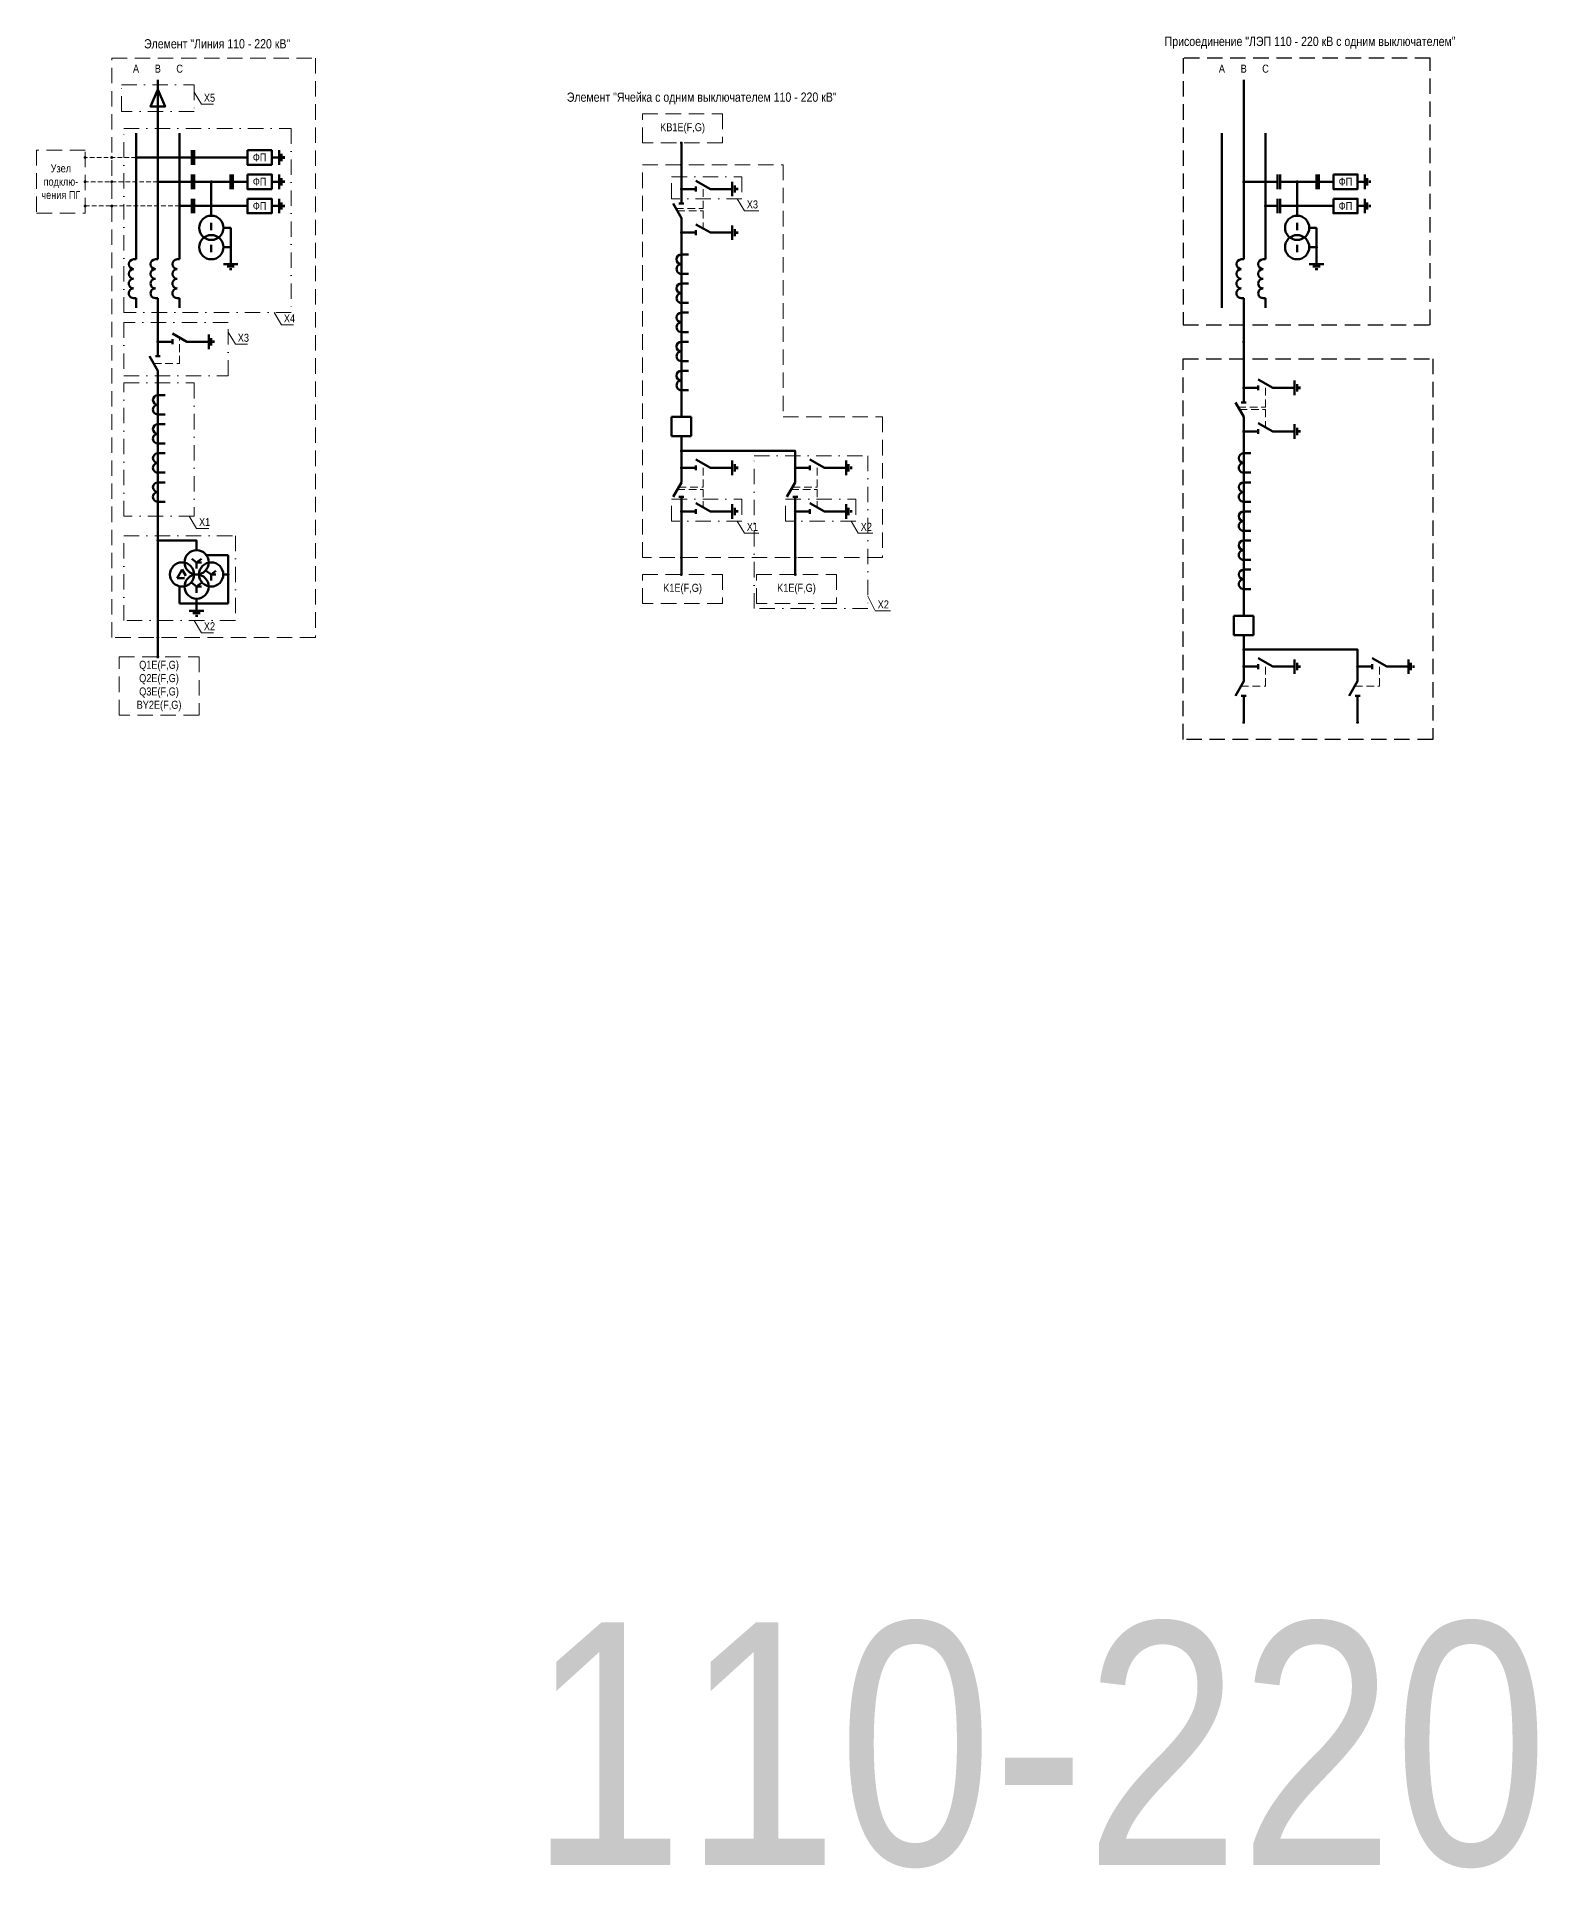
# Model space of a CAD drawing. Header units: millimetres. Extents: x 2565 to 10526, y 3800 to 9503.
# Drawn here: x 3026 to 3645, y 6857 to 7613 of the extents above; entities that cross this region are included whole.
import ezdxf
from ezdxf.enums import TextEntityAlignment as Align

# ---------------------------------------------------------------- set-up
doc = ezdxf.new("R2010")
doc.units = ezdxf.units.MM
for name, pattern in [('HIDDEN', [9.525, 6.35, -3.175]), ('штриховая2', [9.525, 6.35, -3.175]), ('штрихпунктирная2', [12.7, 6.35, -3.175, 0, -3.175])]:
    doc.linetypes.add(name, pattern=pattern)
for name, color, linetype, lineweight in [('Обводящая', 1, 'штрихпунктирная2', 13), ('Основная', 7, 'Continuous', 30), ('Толстая', 7, 'Continuous', 53), ('Штриховая', 7, 'штриховая2', 20)]:
    doc.layers.add(name, color=color, linetype=linetype, lineweight=lineweight)
doc.styles.add('Narrow', font='ARIALN.TTF')
doc.styles.add('Вывод', font='tahoma.ttf', dxfattribs={"height": 2.5})
doc.styles.add('Компонент', font='ARIALN.TTF', dxfattribs={"height": 3.5})

# ---------------------------------------------------------------- blocks, each defined once
blk = doc.blocks.new('*U25')
at = {"color": 0}
for p, q in [((-3, 0), (0, 0)), ((0, -3), (0, 3)), ((1, -1.5), (1, 1.5)), ((2, -0.5), (2, 0.5))]:
    blk.add_line(p, q, dxfattribs=at)
blk = doc.blocks.new('*U191')
at = {"color": 0}
blk.add_line((0, 0), (6, 3.43), dxfattribs=at)
blk = doc.blocks.new('*U35')
at = {"color": 0}
blk.add_line((0, -1), (0, 1), dxfattribs=at)
blk = doc.blocks.new('*U33')
at = {"color": 0}
for p, q in [((0, 3), (0, 9)), ((0, -9), (0, -3))]:
    blk.add_line(p, q, dxfattribs=at)
at = {"color": 0, "ltscale": 0.25, "rotation": 89.99999999999999}
for name, p in [('*U191', (0, -3)), ('*U35', (0, 3))]:
    blk.add_blockref(name, p, dxfattribs=at)
at = {"layer": 'Основная'}
for tag, height, style, p in [('В1', 2.5, 'Вывод', (2, 7)), ('ОУ', 3.5, 'Компонент', (-12, 0)), ('В2', 2.5, 'Вывод', (2, -7))]:
    blk.add_attdef(tag, text='', height=height, dxfattribs=dict(at, style=style)).set_placement(p, align=Align.MIDDLE_CENTER)
blk = doc.blocks.new('*U20')
at = {"color": 0, "ltscale": 0.35}
for p, q in [((0, 2), (-2, -1.5)), ((0, 2), (1.5, -0.5)), ((-2, -1.5), (1, -1.5))]:
    blk.add_line(p, q, dxfattribs=at)
blk.add_circle((0, 0), 5, dxfattribs=at)
at = {"ltscale": 0.35, "style": 'Компонент'}
blk.add_attdef('ОУ', text='', height=3.5, dxfattribs=at).set_placement((-3, 10), align=Align.MIDDLE_CENTER)
blk = doc.blocks.new('*U19')
at = {"color": 0, "ltscale": 0.35}
for q in [(-2, 1.5), (2, 1.5), (2, 0), (0, -2.5)]:
    blk.add_line((0, 0), q, dxfattribs=at)
blk.add_circle((0, 0), 5, dxfattribs=at)
at = {"ltscale": 0.35, "style": 'Компонент'}
blk.add_attdef('ОУ', text='', height=3.5, dxfattribs=at).set_placement((0, 8), align=Align.MIDDLE_CENTER)
blk = doc.blocks.new('*U21')
at = {"color": 0, "ltscale": 0.35}
for q in [(-2, 1.5), (2, 1.5), (2, 0), (0, -2.5)]:
    blk.add_line((0, 0), q, dxfattribs=at)
blk.add_circle((0, 0), 5, dxfattribs=at)
at = {"ltscale": 0.35, "style": 'Компонент'}
blk.add_attdef('ОУ', text='', height=3.5, dxfattribs=at).set_placement((-9, 8), align=Align.MIDDLE_CENTER)
blk = doc.blocks.new('*U26')
at = {"color": 0}
for p, q in [((3, 0), (-3, 0)), ((0, 3), (0, 0)), ((1.5, -1), (-1.5, -1)), ((0.5, -2), (-0.5, -2))]:
    blk.add_line(p, q, dxfattribs=at)
blk = doc.blocks.new('*U41')
at = {"color": 0}
for p, q in [((-3, 0), (-9, 0)), ((9, 0), (3, 0))]:
    blk.add_line(p, q, dxfattribs=at)
at = {"color": 0, "ltscale": 0.25, "xscale": -1}
for name, p in [('*U191', (3, 0)), ('*U35', (-3, 0))]:
    blk.add_blockref(name, p, dxfattribs=at)
at = {"layer": 'Основная'}
for tag, height, style, p in [('ОУ', 3.5, 'Компонент', (0, 12)), ('В1', 2.5, 'Вывод', (-7, -2)), ('В2', 2.5, 'Вывод', (7, -2))]:
    blk.add_attdef(tag, text='', height=height, dxfattribs=dict(at, style=style)).set_placement(p, align=Align.MIDDLE_CENTER)
blk = doc.blocks.new('*U42')
at = {"color": 0, "lineweight": 50}
blk.add_line((0, -5), (0, 5), dxfattribs=at)
at = {"color": 0, "ltscale": 0.25}
for p, q in [((0, 4), (3, 4)), ((0, -4), (3, -4))]:
    blk.add_line(p, q, dxfattribs=at)
for centre, major_axis, start_param, end_param in [((0, -2), (-2, 0), 4.712389, 7.853982), ((0, 2), (0, -2), 3.141593, 6.283185)]:
    blk.add_ellipse(centre, major_axis=major_axis, ratio=1, start_param=start_param, end_param=end_param, dxfattribs=at)
at = {"layer": 'Основная'}
for tag, height, style, p in [('ОУ', 3.5, 'Компонент', (-6, 0)), ('В1', 2.5, 'Вывод', (5, 6)), ('В2', 2.5, 'Вывод', (5, -6))]:
    blk.add_attdef(tag, text='', height=height, dxfattribs=dict(at, style=style)).set_placement(p, align=Align.MIDDLE_CENTER)
blk = doc.blocks.new('*U60')
at = {"color": 0, "lineweight": 50}
blk.add_line((0, -5), (0, 5), dxfattribs=at)
at = {"color": 0, "ltscale": 0.25}
for p, q in [((0, 4), (3, 4)), ((0, -4), (3, -4))]:
    blk.add_line(p, q, dxfattribs=at)
for centre, major_axis, start_param, end_param in [((0, -2), (-2, 0), 4.712389, 7.853982), ((0, 2), (0, -2), 3.141593, 6.283185)]:
    blk.add_ellipse(centre, major_axis=major_axis, ratio=1, start_param=start_param, end_param=end_param, dxfattribs=at)
at = {"layer": 'Основная'}
for tag, height, style, p in [('ОУ', 3.5, 'Компонент', (-6, 0)), ('В1', 2.5, 'Вывод', (5, 6)), ('В2', 2.5, 'Вывод', (5, -6))]:
    blk.add_attdef(tag, text='', height=height, dxfattribs=dict(at, style=style)).set_placement(p, align=Align.MIDDLE_CENTER)
blk = doc.blocks.new('*U11')
at = {"ltscale": 0.25}
for p, q in [((0, 8), (1, 8)), ((0, -8), (1, -8))]:
    blk.add_line(p, q, dxfattribs=at)
for centre, major_axis, start_param, end_param in [((0, 6), (0, -2), 3.141593, 6.283185), ((0, -2), (-2, 0), 4.712389, 7.853982), ((0, 2), (0, -2), 3.141593, 6.283185), ((0, -6), (-2, 0), 4.712389, 7.853982)]:
    blk.add_ellipse(centre, major_axis=major_axis, ratio=1, start_param=start_param, end_param=end_param, dxfattribs=at)
at = {"layer": 'Основная'}
for tag, height, style, p in [('ОУ', 3.5, 'Компонент', (-6, 0)), ('В1', 2.5, 'Вывод', (5, 6)), ('В2', 2.5, 'Вывод', (5, -6))]:
    blk.add_attdef(tag, text='', height=height, dxfattribs=dict(at, style=style)).set_placement(p, align=Align.MIDDLE_CENTER)
blk = doc.blocks.new('*U58')
at = {"color": 0, "ltscale": 0.35}
blk.add_line((0, -2), (0, 1), dxfattribs=at)
blk.add_circle((0, 0), 5, dxfattribs=at)
at = {"ltscale": 0.35, "style": 'Компонент'}
blk.add_attdef('ОУ', text='', height=3.5, dxfattribs=at).set_placement((0, -8), align=Align.MIDDLE_CENTER)
blk = doc.blocks.new('*U57')
at = {"color": 0, "ltscale": 0.35}
blk.add_line((0, 2), (0, -1), dxfattribs=at)
blk.add_circle((0, 0), 5, dxfattribs=at)
at = {"ltscale": 0.35, "style": 'Компонент'}
blk.add_attdef('ОУ', text='', height=3.5, dxfattribs=at).set_placement((0, 8), align=Align.MIDDLE_CENTER)
blk = doc.blocks.new('*U227')
at = {"color": 0}
for p, q in [((-3, 0), (0, 0)), ((0, 3), (0, -3)), ((1, 1.5), (1, -1.5)), ((2, 0.5), (2, -0.5))]:
    blk.add_line(p, q, dxfattribs=at)
blk = doc.blocks.new('*U56')
at = {"color": 0}
for p, q in [((0, 0), (-8, 0)), ((-8, -8), (-8, 0)), ((0, -8), (0, 0)), ((0, -8), (-8, -8))]:
    blk.add_line(p, q, dxfattribs=at)
at = {"layer": 'Основная', "style": 'Компонент'}
blk.add_attdef('ОУ', text='', height=3.5, dxfattribs=at).set_placement((-15, -3), align=Align.MIDDLE_CENTER)
blk = doc.blocks.new('*U93')
at = {"color": 0}
for p, q in [((0, 9), (0, 3)), ((0, -3), (0, -9))]:
    blk.add_line(p, q, dxfattribs=at)
at = {"color": 0, "ltscale": 0.25, "xscale": -1, "rotation": 90}
for name, p in [('*U191', (0, 3)), ('*U35', (0, -3))]:
    blk.add_blockref(name, p, dxfattribs=at)
at = {"layer": 'Основная'}
for tag, height, style, p in [('В2', 2.5, 'Вывод', (2, 7)), ('ОУ', 3.5, 'Компонент', (-12, 0)), ('В1', 2.5, 'Вывод', (2, -7))]:
    blk.add_attdef(tag, text='', height=height, dxfattribs=dict(at, style=style)).set_placement(p, align=Align.MIDDLE_CENTER)

msp = doc.modelspace()

# ---------------------------------------------------------------- linework, layer by layer
at = {"linetype": 'HIDDEN'}
for points in [[(3499, 7494), (3601, 7494), (3601, 7604), (3499, 7604)], [(3499, 7480), (3602, 7480), (3602, 7323), (3499, 7323)]]:
    msp.add_lwpolyline(points, close=True, dxfattribs=at)
at = {"layer": 'Обводящая'}
msp.add_lwpolyline([(3061, 7593), (3091, 7593), (3091, 7582), (3061, 7582)], close=True, dxfattribs=at)
for points in [[(3091, 7590), (3094, 7585), (3099, 7585)], [(3315, 7546), (3318, 7541), (3324, 7541)], [(3124, 7499), (3127, 7494), (3132, 7494)], [(3105, 7491), (3108, 7486), (3113, 7486)], [(3089, 7415), (3092, 7410), (3097, 7410)], [(3315, 7413), (3318, 7408), (3324, 7408)], [(3362, 7413), (3365, 7408), (3371, 7408)], [(3369, 7382), (3372, 7376), (3379, 7376)], [(3091, 7372), (3094, 7367), (3099, 7367)]]:
    msp.add_lwpolyline(points, dxfattribs=at)
at = {"layer": 'Обводящая', "linetype": 'штрихпунктирная2'}
for points in [[(3062, 7575), (3131, 7575), (3131, 7499), (3062, 7499)], [(3288, 7555), (3317, 7555), (3317, 7546), (3288, 7546)], [(3062, 7473), (3105, 7473), (3105, 7495), (3062, 7495)], [(3062, 7470), (3091, 7470), (3091, 7415), (3062, 7415)], [(3322, 7440), (3369, 7440), (3369, 7377), (3322, 7377)], [(3288, 7422), (3317, 7422), (3317, 7413), (3288, 7413)], [(3335, 7422), (3364, 7422), (3364, 7413), (3335, 7413)], [(3062, 7407), (3108, 7407), (3108, 7372), (3062, 7372)]]:
    msp.add_lwpolyline(points, close=True, dxfattribs=at)
at = {"layer": 'Основная', "ltscale": 0.25, "const_width": 0.6}
for points in [[(3097.76, 7553, 1), (3098.36, 7553, 1)], [(3545.76, 7553, 1), (3546.36, 7553, 1)]]:
    msp.add_lwpolyline(points, format="xyb", close=True, dxfattribs=at)
at = {"layer": 'Толстая'}
for points in [[(3076, 7521), (3076, 7595)], [(3524, 7521), (3524, 7595)], [(3076, 7591), (3073, 7584), (3079, 7584), (3076, 7591)], [(3067, 7521), (3067, 7573)], [(3085, 7521), (3085, 7573)], [(3515, 7504), (3515, 7573)], [(3533, 7521), (3533, 7573)], [(3090, 7566), (3090, 7560)], [(3091, 7566), (3091, 7560)], [(3292, 7550), (3292, 7569)], [(3067, 7563), (3090, 7563)], [(3090, 7556), (3090, 7550)], [(3091, 7563), (3113, 7563)], [(3091, 7556), (3091, 7550)], [(3106, 7556), (3106, 7550)], [(3107, 7556), (3107, 7550)], [(3538, 7556), (3538, 7550)], [(3539, 7556), (3539, 7550)], [(3554, 7556), (3554, 7550)], [(3555, 7556), (3555, 7550)], [(3076, 7553), (3090, 7553)], [(3091, 7553), (3106, 7553)], [(3098, 7553), (3098, 7539)], [(3107, 7553), (3113, 7553)], [(3524, 7553), (3538, 7553)], [(3539, 7553), (3554, 7553)], [(3546, 7553), (3546, 7539)], [(3555, 7553), (3561, 7553)], [(3085, 7543), (3090, 7543)], [(3090, 7546), (3090, 7540)], [(3091, 7546), (3091, 7540)], [(3091, 7543), (3113, 7543)], [(3533, 7543), (3538, 7543)], [(3538, 7546), (3538, 7540)], [(3539, 7546), (3539, 7540)], [(3539, 7543), (3561, 7543)], [(3106.06, 7534), (3106.06, 7519)], [(3554.06, 7534), (3554.06, 7519)], [(3292, 7456), (3292, 7532)], [(3067, 7504), (3067, 7505)], [(3067, 7504), (3067, 7501)], [(3076, 7504), (3076, 7505)], [(3076, 7504), (3076, 7487)], [(3085, 7504), (3085, 7505)], [(3085, 7504), (3085, 7501)], [(3515, 7504), (3515, 7501)], [(3524, 7504), (3524, 7505)], [(3524, 7504), (3524, 7487)], [(3533, 7504), (3533, 7505)], [(3533, 7504), (3533, 7501)], [(3524, 7468), (3524, 7487)], [(3076, 7475), (3076, 7400)], [(3524, 7374), (3524, 7450)], [(3292, 7444), (3292, 7448)], [(3292, 7444), (3292, 7435)], [(3292, 7442), (3339, 7442), (3339, 7435)], [(3292, 7417), (3292, 7391)], [(3339, 7417), (3339, 7391)], [(3076, 7405), (3092, 7405), (3092, 7401)], [(3076, 7400), (3076, 7357)], [(3096, 7399), (3105, 7399)], [(3105, 7399), (3105, 7379)], [(3105, 7391), (3103, 7391)], [(3085, 7379), (3105, 7379)], [(3092, 7379), (3092, 7381)], [(3524, 7362), (3524, 7366)], [(3524, 7362), (3524, 7353)], [(3524, 7360), (3571, 7360), (3571, 7353)], [(3524, 7335), (3524, 7330)], [(3571, 7335), (3571, 7330)]]:
    msp.add_lwpolyline(points, dxfattribs=at)
at = {"layer": 'Толстая', "ltscale": 0.25, "const_width": 0.6}
for points in [[(3045.7, 7563, 1), (3046.3, 7563, 1)], [(3056.7, 7563, 1), (3057.3, 7563, 1)], [(3056.7, 7563, 1), (3057.3, 7563, 1)], [(3066.7, 7563, 1), (3067.3, 7563, 1)], [(3291.7, 7569, 1), (3292.3, 7569, 1)], [(3291.7, 7560, 1), (3292.3, 7560, 1)], [(3045.7, 7553, 1), (3046.3, 7553, 1)], [(3056.7, 7553, 1), (3057.3, 7553, 1)], [(3056.7, 7553, 1), (3057.3, 7553, 1)], [(3075.7, 7553, 1), (3076.3, 7553, 1)], [(3291.7, 7550, 1), (3292.3, 7550, 1)], [(3523.7, 7553, 1), (3524.3, 7553, 1)], [(3045.7, 7543, 1), (3046.3, 7543, 1)], [(3056.7, 7543, 1), (3057.3, 7543, 1)], [(3056.7, 7543, 1), (3057.3, 7543, 1)], [(3084.7, 7543, 1), (3085.3, 7543, 1)], [(3532.7, 7543, 1), (3533.3, 7543, 1)], [(3105.76, 7526, 1), (3106.36, 7526, 1)], [(3291.7, 7532, 1), (3292.3, 7532, 1)], [(3553.76, 7526, 1), (3554.36, 7526, 1)], [(3075.7, 7487, 1), (3076.3, 7487, 1)], [(3523.7, 7487, 1), (3524.3, 7487, 1)], [(3523.7, 7468, 1), (3524.3, 7468, 1)], [(3523.7, 7450, 1), (3524.3, 7450, 1)], [(3291.7, 7442, 1), (3292.3, 7442, 1)], [(3291.7, 7435, 1), (3292.3, 7435, 1)], [(3338.7, 7435, 1), (3339.3, 7435, 1)], [(3291.7, 7417, 1), (3292.3, 7417, 1)], [(3338.7, 7417, 1), (3339.3, 7417, 1)], [(3075.7, 7405, 1), (3076.3, 7405, 1)], [(3291.7, 7398, 1), (3292.3, 7398, 1)], [(3338.7, 7398, 1), (3339.3, 7398, 1)], [(3104.7, 7391, 1), (3105.3, 7391, 1)], [(3291.7, 7391, 1), (3292.3, 7391, 1)], [(3338.7, 7391, 1), (3339.3, 7391, 1)], [(3091.7, 7379, 1), (3092.3, 7379, 1)], [(3075.7, 7365, 1), (3076.3, 7365, 1)], [(3523.7, 7360, 1), (3524.3, 7360, 1)], [(3075.7, 7357, 1), (3076.3, 7357, 1)], [(3523.7, 7353, 1), (3524.3, 7353, 1)], [(3570.7, 7353, 1), (3571.3, 7353, 1)], [(3523.7, 7330, 1), (3524.3, 7330, 1)], [(3570.7, 7330, 1), (3571.3, 7330, 1)]]:
    msp.add_lwpolyline(points, format="xyb", close=True, dxfattribs=at)
at = {"layer": 'Толстая'}
for points in [[(3113, 7566), (3123, 7566), (3123, 7560), (3113, 7560)], [(3113, 7556), (3123, 7556), (3123, 7550), (3113, 7550)], [(3561, 7556), (3571, 7556), (3571, 7550), (3561, 7550)], [(3113, 7546), (3123, 7546), (3123, 7540), (3113, 7540)], [(3561, 7546), (3571, 7546), (3571, 7540), (3561, 7540)]]:
    msp.add_lwpolyline(points, close=True, dxfattribs=at)
at = {"layer": 'Толстая', "ltscale": 100}
for points in [[(3103.06, 7534), (3106.06, 7534)], [(3551.06, 7534), (3554.06, 7534)], [(3103.06, 7526), (3106.06, 7526)], [(3551.06, 7526), (3554.06, 7526)], [(3085, 7379), (3085, 7386)]]:
    msp.add_lwpolyline(points, dxfattribs=at)
at = {"layer": 'Штриховая'}
for points in [[(3057, 7604), (3141, 7604), (3141, 7365), (3057, 7365)], [(3046, 7566), (3026, 7566), (3026, 7540), (3046, 7540)]]:
    msp.add_lwpolyline(points, close=True, dxfattribs=at)
at = {"layer": 'Штриховая', "linetype": 'штриховая2'}
for points in [[(3276, 7581), (3309, 7581), (3309, 7569), (3276, 7569)], [(3276, 7391), (3309, 7391), (3309, 7379), (3276, 7379)], [(3323, 7391), (3356, 7391), (3356, 7379), (3323, 7379)], [(3060, 7357), (3093, 7357), (3093, 7333), (3060, 7333)]]:
    msp.add_lwpolyline(points, close=True, dxfattribs=at)
at = {"layer": 'Штриховая', "ltscale": 0.3}
for points in [[(3067, 7563), (3046, 7563)], [(3076, 7553), (3046, 7553)], [(3085, 7543), (3046, 7543)]]:
    msp.add_lwpolyline(points, dxfattribs=at)
at = {"layer": 'Штриховая', "linetype": 'штриховая2'}
msp.add_lwpolyline([(3375, 7398), (3276, 7398), (3276, 7560), (3334, 7560), (3334, 7456), (3375, 7456), (3375, 7398)], dxfattribs=at)
at = {"layer": 'Штриховая', "ltscale": 0.5}
for points in [[(3289.71, 7542), (3301, 7542), (3301, 7551.71)], [(3290.29, 7541), (3301, 7541), (3301, 7533.71)], [(3074.29, 7478), (3085, 7478), (3085, 7488.71)], [(3521.71, 7460), (3533, 7460), (3533, 7469.71)], [(3522.29, 7459), (3533, 7459), (3533, 7451.71)], [(3290.86, 7427), (3301, 7427), (3301, 7436.71)], [(3337.86, 7427), (3348, 7427), (3348, 7436.71)], [(3290.29, 7426), (3301, 7426), (3301, 7418.71)], [(3337.29, 7426), (3348, 7426), (3348, 7418.71)], [(3522.86, 7345), (3533, 7345), (3533, 7354.71)], [(3569.86, 7345), (3580, 7345), (3580, 7354.71)]]:
    msp.add_lwpolyline(points, dxfattribs=at)

# ---------------------------------------------------------------- block references
at = {"layer": 'Толстая', "ltscale": 0.25}
for name, p in [('*U227', (3126, 7563)), ('*U227', (3126, 7553)), ('*U227', (3574, 7553)), ('*U33', (3292, 7541)), ('*U41', (3301, 7550)), ('*U25', (3313, 7550)), ('*U227', (3126, 7543)), ('*U227', (3574, 7543)), ('*U41', (3301, 7532)), ('*U25', (3313, 7532)), ('*U26', (3106.06, 7519)), ('*U42', (3292, 7519)), ('*U26', (3554.06, 7519)), ('*U42', (3292, 7507)), ('*U42', (3292, 7495)), ('*U41', (3085, 7487)), ('*U25', (3097, 7487)), ('*U42', (3292, 7483)), ('*U33', (3076, 7478)), ('*U42', (3292, 7471)), ('*U42', (3076, 7461)), ('*U33', (3524, 7459)), ('*U41', (3533, 7468)), ('*U25', (3545, 7468)), ('*U42', (3076, 7449)), ('*U56', (3296, 7456)), ('*U41', (3533, 7450)), ('*U25', (3545, 7450)), ('*U42', (3076, 7437)), ('*U93', (3292, 7426)), ('*U41', (3301, 7435)), ('*U25', (3313, 7435)), ('*U93', (3339, 7426)), ('*U41', (3348, 7435)), ('*U25', (3360, 7435)), ('*U42', (3524, 7437)), ('*U60', (3076, 7425)), ('*U42', (3524, 7425)), ('*U41', (3301, 7417)), ('*U25', (3313, 7417)), ('*U41', (3348, 7417)), ('*U25', (3360, 7417)), ('*U42', (3524, 7413)), ('*U42', (3524, 7401)), ('*U42', (3524, 7389)), ('*U26', (3092, 7376)), ('*U56', (3528, 7374)), ('*U93', (3524, 7344)), ('*U41', (3533, 7353)), ('*U25', (3545, 7353)), ('*U93', (3571, 7344)), ('*U41', (3580, 7353)), ('*U25', (3592, 7353))]:
    msp.add_blockref(name, p, dxfattribs=at)
at = {"layer": 'Толстая', "ltscale": 0.35}
for name, p in [('*U57', (3098.06, 7534)), ('*U57', (3546.06, 7534)), ('*U58', (3098.06, 7526)), ('*U58', (3546.06, 7526)), ('*U11', (3066, 7513)), ('*U11', (3075, 7513)), ('*U11', (3084, 7513)), ('*U11', (3523, 7513)), ('*U11', (3532, 7513)), ('*U21', (3092, 7396)), ('*U20', (3086, 7391)), ('*U19', (3092, 7386)), ('*U19', (3098, 7391))]:
    msp.add_blockref(name, p, dxfattribs=at)

# ---------------------------------------------------------------- texts
at = {"layer": 'Основная', "style": 'Narrow'}
for s, height, p in [('Элемент "Линия 110 - 220 кВ" ', 3.8, (3101.07, 7608)), ('Присоединение "ЛЭП 110 - 220 кВ с одним выключателем" ', 3.8, (3552, 7609)), ('A', 3.3, (3067, 7598)), ('B', 3.3, (3076, 7598)), ('C', 3.3, (3085, 7598)), ('A', 3.3, (3515, 7598)), ('B', 3.3, (3524, 7598)), ('C', 3.3, (3533, 7598)), ('Элемент "Ячейка с одним выключателем 110 - 220 кВ" ', 3.8, (3301, 7586))]:
    msp.add_text(s, height=height, dxfattribs=at).set_placement(p, align=Align.CENTER)
for s, p in [('X5', (3095, 7586)), ('X3', (3319, 7542)), ('X4', (3128, 7495)), ('X3', (3109, 7487)), ('X1', (3093, 7411)), ('X1', (3319, 7409)), ('X2', (3366, 7409)), ('X2', (3373, 7377)), ('X2', (3095, 7368))]:
    msp.add_text(s, height=3.3, dxfattribs=at).set_placement(p)
at = {"layer": 'Основная', "char_height": 3.3, "attachment_point": 5, "style": 'Narrow'}
for s, insert, width in [('KB1E(F,G)', (3292.5, 7575), 33), ('Узел подклю-\\Pчения ПГ', (3036, 7553), 20), ('K1E(F,G)', (3292.5, 7385), 33), ('K1E(F,G)', (3339.5, 7385), 33), ('Q1E(F,G)\\PQ2E(F,G)\\PQ3E(F,G)\\PBY2E(F,G)', (3076.5, 7345), 33)]:
    msp.add_mtext(s, dxfattribs=dict(at, insert=insert, width=width))
at = {"layer": 'Основная', "color": 6, "insert": (3439.5, 6908), "char_height": 100, "width": 1179, "attachment_point": 5, "style": 'Narrow'}
msp.add_mtext('110-220', dxfattribs=at)
at = {"layer": 'Толстая', "char_height": 3.3, "width": 10, "attachment_point": 5, "style": 'Narrow'}
for insert in [(3118, 7563), (3118, 7553), (3566, 7553), (3118, 7543), (3566, 7543)]:
    msp.add_mtext('ФП', dxfattribs=dict(at, insert=insert))

doc.saveas('drawing.dxf')
